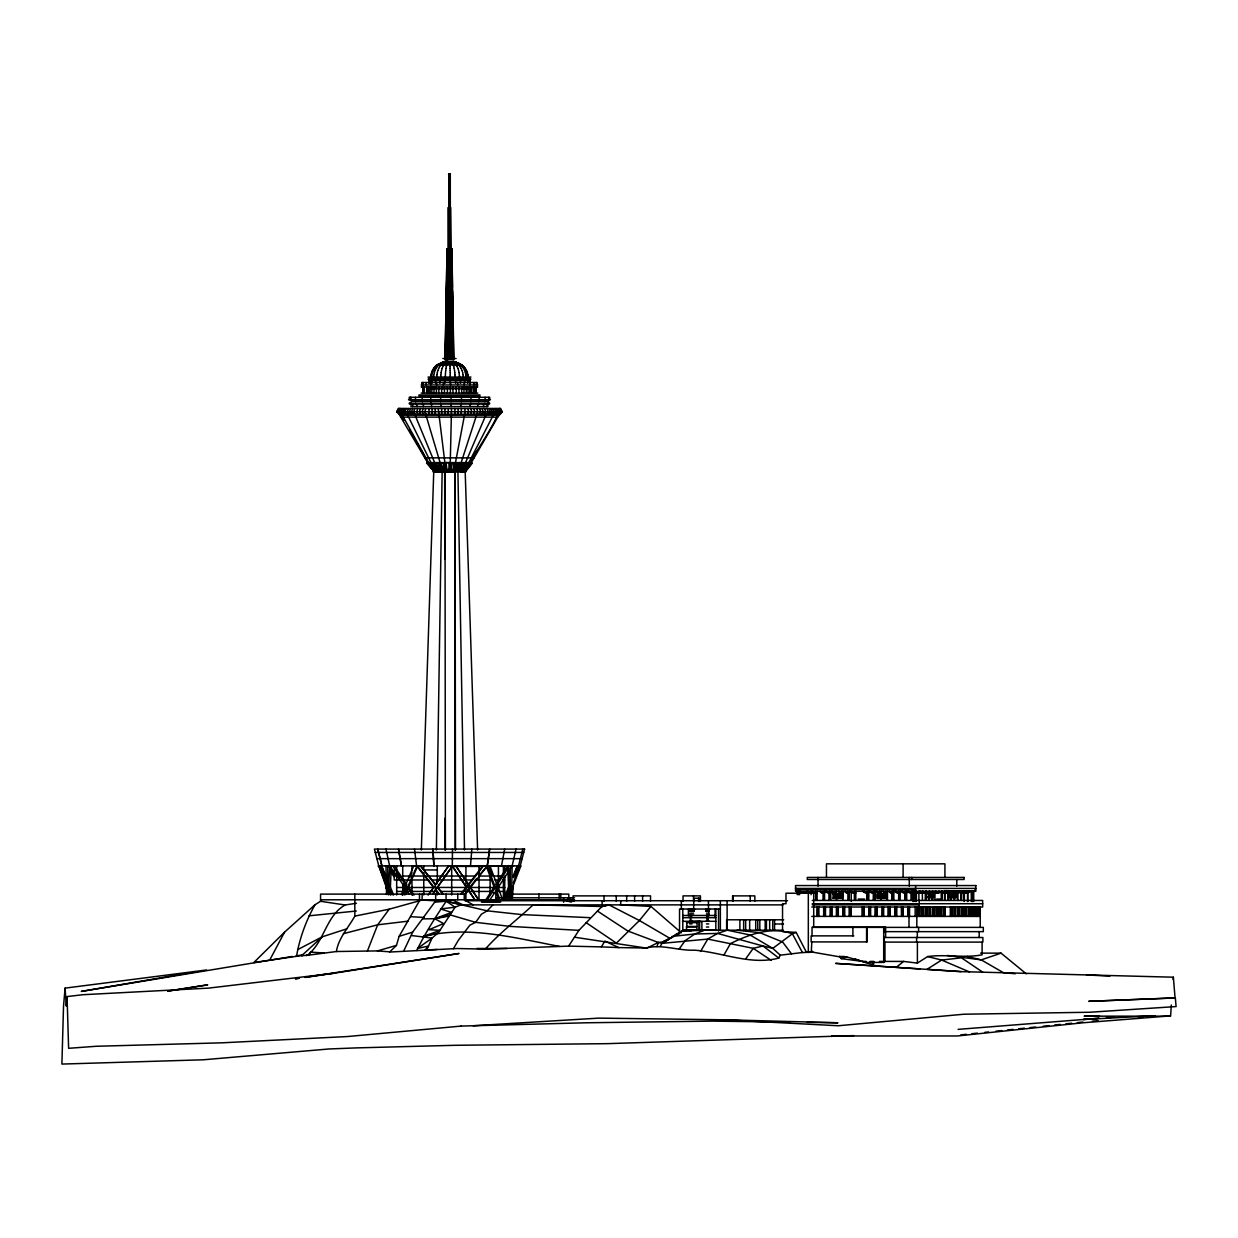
<?xml version="1.0" encoding="UTF-8"?>
<svg xmlns="http://www.w3.org/2000/svg" width="1238" height="1238" viewBox="0 0 1238 1238"><rect width="100%" height="100%" fill="white"/><g stroke="black" fill="none" stroke-linecap="round" stroke-linejoin="round"><path stroke-width="1.5" d="M463.476 378.611L463.476 377.079M693.11 911.447L693.125 910.503M707.594 911.447L707.61 910.503M708.182 911.447L708.182 910.503M448.496 359.825L448.821 173.924M447.429 359.825L448.342 248.745M513.213 886.006L512.408 898.03M452.288 865.888L452.489 849.082M446.237 359.825L446.284 356.002M447.135 290.884L447.537 260.243M446.485 359.825L447.831 248.745M436.38 849.995L442.167 469.589L424.928 411.712L425.702 408.509M445.572 359.825L446.299 313.864M446.655 290.884L447.32 248.745L445.278 359.825M445.757 359.825L447.413 248.745M447.042 248.745L445.076 359.825L447.104 248.745L451.901 248.745L453.866 359.825M509.839 898.107L509.901 894.749M510.01 889.689L510.427 867.451M511.542 898.169L511.696 890.029L512.625 889.147M445.34 377.079L445.401 375.114M451.514 408.509L450.106 469.589M421.338 849.995L433.764 471.26L465.163 471.26L477.605 849.995M441.656 414.25L441.687 408.509M444.937 414.25L444.968 408.509M448.218 414.25L448.249 408.509M304.904 977.401L459.019 953.477L333.765 973.269L208.51 988.125L82.853 994.718L67.069 996.59L66.279 1006.076L65.103 988.125L206.529 969.973L81.275 991.421L292.338 956.479M387.339 892.722L388.098 875.374M388.423 894.904L387.68 884.83L379.973 865.935L378.379 866.089L380.515 865.672M390.063 894.749L390.218 891.375M1171.318 1004.977L1170.622 1016.166L1084.148 1016.166L1099.468 1015.764M440.743 377.079L440.852 375.114M445.401 374.727L445.51 372.839M470.502 865.888L471.817 849.082M436.751 377.079L436.906 375.114M574.478 937.197L578.889 930.357L597.474 911.075L627.898 931.038L658.322 942.474L662.299 943.325L707.765 939.085L717.56 933.421L727.34 930.202L750.073 935L772.806 948.37L780.28 955.179L778.795 958.057C751.141 965.578 722.45 952.44 694.719 950.18C677.944 950.846 662.16 943.944 645.756 947.999L574.478 937.197L568.598 946.126L485.513 949.113L456.977 948.525L389.599 952.053L396.469 945.383L399.116 936.346L419.481 900.738L419.481 894.115M445.541 372.468L445.695 370.657M450.617 472.003L453.278 472.003L454.563 462.625L453.278 470.27L451.251 470.27L451.762 462.625L451.251 472.003M433.61 377.079L433.811 375.114M447.026 469.589L446.964 472.003L449.348 472.003M449.084 469.589L449.007 472.003M431.551 377.079L431.783 375.114M431.164 377.079L431.397 375.114M428.967 408.509L429.122 414.25M432.047 408.509L432.201 414.25M435.142 408.509L435.296 414.25M438.237 408.509L446.051 472.003L434.167 472.003L434.167 470.27L428.487 463.306L429.184 462.625L433.733 468.196M430.731 377.079L430.948 375.114M1173.098 979.459L1173.361 977.2L961.152 971.629L835.588 963.381L877.974 966.166M440.883 374.727L441.115 372.839M445.742 370.301L445.959 368.63M315.025 904.73L284.57 932.152L253.805 962.545L296.532 956.309C299.581 938.249 306.049 920.67 315.025 904.73L320.565 901.295L345.139 904.978L356.467 903.276M436.937 374.727L437.277 372.839M445.99 368.305L446.268 366.819M501.467 865.888L504.702 849.082M441.161 372.468L441.502 370.657M433.842 374.727L434.259 372.839M512.13 865.888L516.029 849.082M65.103 988.125L63.54 1005.86L61.9 1064.076L203.342 1059.79L328.983 1048.973L356.513 1047.89L454.64 1045.305L607.812 1043.649L853.616 1035.602M446.314 366.525L446.624 365.225M417.639 408.509L416.866 411.712L417.964 414.25M420.332 408.509L419.558 411.712L420.641 414.25M423.009 408.509L422.251 411.712L423.334 414.25M345.139 904.978C325.78 915.934 324.65 941.654 307.442 955.241L306.266 955.442L336.365 951.527C338.562 937.924 348.389 927.757 354.826 916.105L354.826 894.115M431.814 374.727L432.294 372.839M518.536 865.888L522.823 849.082M430.994 374.727L431.489 372.839M454.16 469.589L465.163 411.712L464.668 408.509M454.733 414.25L454.95 408.509M457.983 414.25L458.184 408.509M461.217 414.25L461.434 408.509M441.579 370.301L442.028 368.63M437.339 372.468L437.85 370.657M387.308 890.029L385.807 887.631L388.082 887.089M692.909 909.032L692.707 911.447L692.429 909.481A3.884 3.838 -90 0 0 692.181 911.447L692.011 909.481A3.884 1.857 -90 0 0 691.794 911.447L691.887 909.032M708.724 909.481L708.755 909.481A3.884 1.857 -90 0 0 708.507 911.447L708.446 900.722M457.673 467.856L459.855 462.625L457.271 470.27L455.414 470.27L457.271 462.625L455.414 472.003M474.99 899.794L468.459 890.029L468.753 884.83L455.661 865.672L478.75 899.794M657.007 946.59L658.322 942.474L664.558 941.731M446.686 364.962L448.357 361.836M485.311 949.113C499.688 932.787 517.159 919.849 533.083 904.87L601.9 906.495L608.988 904.87L639.412 920.515L669.835 938.296L662.763 941.901L660.535 945.894M403.619 951.233L412.656 932.121L435.668 900.815L435.668 894.115M416.788 950.475C425.067 933.266 435.528 917.141 446.237 901.202L451.994 899.794L463.089 904.87L446.237 901.202L434.553 902.162M408.478 408.509L407.348 411.712L408.942 414.25M410.583 408.509L409.469 411.712L411.062 414.25M412.687 408.509L411.573 411.712L413.167 414.25M414.807 408.509L413.678 411.712L434.631 462.625L438.794 469.589M434.352 372.468L434.987 370.657M506.218 897.983L510.056 887.089L513.182 887.569M513.383 877.649L517.608 865.672L520.796 866.089L519.016 865.935M507.626 896.42L509.406 891.375M514.699 876.38L517.855 867.451L514.141 876.38M507.998 898.03L511.743 887.429L512.161 865.935L510.814 865.672M513.275 883.112L519.326 865.935M509.391 896.544L511.696 890.029M513.244 885.634L520.78 866.043L518.505 865.672M442.121 368.305L442.678 366.819M455.507 849.995L455.073 471.26L455.073 472.22L444.659 472.22L443.328 462.625L444.782 470.27L442.848 470.27L440.635 462.625L443.111 469.589L442.848 472.003M336.365 951.527L367.407 951.047L377.667 924.817L389.181 909.203L422.127 900.041L435.668 900.815L446.067 899.794L446.067 894.115M432.387 372.468L433.099 370.657M437.943 370.301L438.623 368.63M432.016 372.468L432.743 370.657M386.844 866.043L385.389 866.089L387.664 865.672L387.927 878.841M504.717 896.621L509.669 884.505M513.151 875.931L517.345 865.672M505.29 898.107L509.777 887.089L509.004 869.432M507.719 896.544L509.716 891.654M518.18 870.887L520.192 865.935M431.598 372.468L432.341 370.657M838.049 896.946C838.141 890.602 830.064 898.881 837.399 897.565M401.499 894.486L413.724 865.935L414.869 865.672M402.288 895.028L405.693 887.089L403.588 884.04M409.747 877.649L411.945 872.511M404.207 894.904L417.098 865.672L433.857 887.089L428.936 894.145M405.321 894.749L407.488 889.689L406.312 890.029L405.259 887.631L405.631 884.83L406.807 884.505L393.87 865.672L389.784 866.043L405.259 887.631L408.586 887.089L417.779 865.672L413.801 866.043M691.655 909.032L691.5 909.481A3.884 1.857 -90 0 0 691.284 911.447M693.775 900.722L693.651 909.481A3.884 1.857 -90 0 0 693.45 911.447L693.528 909.032M402.118 408.509L400.71 411.712L402.706 414.25M403.495 408.509L402.102 411.712L404.083 414.25M404.872 408.509L403.48 411.712L405.46 414.25M406.265 408.509L404.857 411.712L408.617 417.113L430.979 462.625L436.163 469.589L434.167 470.27L434.863 469.589M811.803 941.917L811.277 952.068L806.294 952.053L796.173 932.4L782.54 931.564L782.54 903.725L785.991 903.725L785.975 893.217L813.706 893.217L813.706 927.169M692.119 909.311L692.042 909.481A3.884 2.987 -90 0 0 691.702 911.447M709.142 909.481L709.049 909.481A3.884 2.987 -90 0 0 708.817 911.447A3.884 3.435 -90 0 1 709.034 909.466M467.453 414.25L468.707 411.712L467.825 408.509M470.44 414.25L471.693 411.712L470.811 408.509M473.427 414.25L474.68 411.712L473.798 408.509M399.534 408.509L397.955 411.712L400.199 414.25M400.106 408.509L398.512 411.712L400.756 414.25M400.663 408.509L399.069 411.712L403.34 417.113L428.58 462.625L434.43 469.589M435.111 370.301L435.946 368.63M442.802 366.525L443.452 365.225M309.129 955.086L310.614 952.13L324.062 952.997M460.753 472.003L464.946 463.306L462.749 463.306L459.174 472.003L465.209 472.003M399.379 414.25L396.733 411.712L398.388 408.509L500.554 408.509L502.21 411.712L497.753 417.113L471.322 462.625L467.654 466.803M397.027 411.712L398.682 408.509M269.729 960.038L284.57 932.152M438.747 368.305L439.567 366.819M426.646 949.917L432.093 938.079L438.592 932.415L455.104 907.237L460.861 904.87L783.066 904.87M474.804 454.609L476.615 451.344M692.444 909.311L692.351 909.481A3.884 3.435 -90 0 0 691.949 911.447A3.884 2.77 -90 0 0 691.547 909.466L691.469 911.447L691.609 909.032M694.564 909.156L694.27 909.481A3.884 3.838 -90 0 0 693.837 911.447L689.581 911.447A3.884 3.853 -90 0 0 689.148 909.466L689.21 909.481A3.884 3.435 -90 0 1 689.597 911.447M433.254 370.301L434.198 368.63M723.951 955.009L730.497 943.526C749.748 934.241 771.057 926.194 792.382 933.777L796.173 932.4M432.898 370.301L433.857 368.63M694.348 909.032L694.085 909.481A3.884 3.435 -90 0 0 693.605 911.447A3.884 2.987 -90 0 1 694.069 909.466L694.456 909.156M700.522 951.48L707.765 939.085L753.23 948.339L771.135 960.286M453.402 948.726L458.4 940.199L469.898 925.142L475.655 922.341L481.412 914.217L487.168 910.828L492.91 904.87M432.495 370.301L433.486 368.63M461.929 466.803L460.753 470.27L459.174 470.27L462.254 462.625L462.749 463.306M568.598 946.126L601.374 946.884L604.887 941.066L618.737 947.596L645.756 947.999M694.456 909.311L694.27 909.481A3.884 3.435 -90 0 0 693.884 911.447M461.047 469.589L465.55 462.625L484.986 417.113L488.252 411.712L487.045 408.509M439.181 472.003L435.807 462.625M435.358 463.306L438.144 462.625L441.316 469.589L440.867 472.003M485.791 899.794L494.101 887.089L486.085 865.672L490.016 866.043L497.49 886.006L497.057 889.147L489.954 899.794M511.325 865.672L513.6 866.043L508.137 865.672L495.804 884.505L497.088 884.83M487.277 899.794L509.468 865.935M494.101 887.089L498.078 887.569L512.13 865.935L510.458 865.672M709.544 909.156L709.328 909.481A3.884 3.435 -90 0 0 708.941 911.447L706.294 911.447A3.884 3.853 -90 0 0 705.861 909.466L705.629 909.032M478.951 414.25L480.669 411.712L479.462 408.509M481.474 414.25L483.207 411.712L481.984 408.509M484.012 414.25L485.729 411.712L484.507 408.509M437.54 472.003L438.128 469.589L461.635 469.589L466.37 462.625L468.645 463.306L463.445 470.27L463.445 472.003M467.005 463.306L462.269 470.27L462.269 472.003M436.116 368.305L437.122 366.819M443.575 364.962L447.104 361.836M504.949 870.252L508.106 865.672M428.085 895.151L433.857 887.089M495.107 887.491L433.486 887.429L416.664 865.935L420.518 865.935L435.296 884.83L448.821 865.672L435.296 884.83L435.513 890.029L438.794 894.207M432.588 894.207L452.675 865.672L437.324 887.429L442.709 894.3M432.867 894.022L435.513 890.029M679.028 949.206L685.032 940.756L694.828 933.994L704.623 930.202L681.89 931.069L662.299 943.325L668.396 939.688M745.694 958.846L753.23 948.339L763.01 945.987L772.806 948.37L792.382 933.777L802.425 952.533L813.057 952.223L839.983 956.897L846.684 956.897L865.486 962.421L883.7 962.421L884.953 961.415L884.953 942.103M439.738 366.525L440.682 365.225M463.863 468.196L468.01 462.625L468.645 463.306M709.637 909.156L709.328 909.481A3.884 3.838 -90 0 0 708.987 911.447M434.383 368.305L435.528 366.819M463.414 469.589L468.831 462.625L492.26 417.113L496.206 411.712L494.736 408.509M460.706 894.145L482.959 865.672L487.292 865.935L499.409 898.169M461.356 894.3L483.516 865.935M464.56 894.022L468.459 890.029M478.456 899.794L469.976 887.089L476.676 878.531M478.905 875.668L487.292 865.935L465.194 894.207M434.058 368.305L435.234 366.819M470.935 462.625L471.972 463.306L465.875 470.27L464.931 469.589L470.935 462.625L471.848 463.306L465.442 472.003L465.209 470.27L471.044 463.306L470.053 463.306L464.498 470.27L464.498 472.003M433.671 368.305L434.878 366.819M467.051 467.484L470.455 463.306M609.313 904.885L601.9 906.495L597.474 911.075M681.333 932.787L650.909 906.402L639.412 920.515L616.4 943.124L585.976 922.542M488.437 414.25L490.511 411.712L489.041 408.509M490.325 414.25L492.415 411.712L490.944 408.509M492.229 414.25L494.302 411.712L492.832 408.509M464.482 469.589L470.316 462.625L471.044 463.306M467.809 467.484L471.972 463.306M471.709 463.306L465.689 470.27L465.689 472.003M431.304 463.306L433.13 463.306L437.54 470.27L436.225 470.27L431.304 463.306L431.892 462.625L436.813 469.589L436.225 472.003M433.13 463.306L433.718 462.625L438.128 469.589M471.198 462.625L465.117 469.589L465.798 470.27L464.683 469.589M425.129 949.917L428.58 946.049L417.485 948.478L432.093 938.079L411.542 935.541M495.262 414.25L497.552 411.712L495.927 408.509M496.392 414.25L498.682 411.712L497.072 408.509M497.537 414.25L499.827 411.712L498.202 408.509M437.339 366.525L438.515 365.225M498.96 414.25L501.313 411.712L499.657 408.509M602.132 906.665L602.132 900.722M426.321 949.917L437.014 949.469M440.867 364.962L446.02 361.836M428.487 463.306L430.391 462.625L435.73 469.589M435.761 366.525L437.107 365.225M435.466 366.525L436.828 365.225M435.126 366.525L436.519 365.225M346.686 928.887L322.128 936.856L301.577 955.767L307.442 955.241M426.971 463.306L428.348 462.625L434.259 469.589L433.501 470.27L426.971 463.306L427.744 462.625L471.322 462.625M430.174 465.411L433.826 469.589L433.052 470.27L427.095 463.306L427.853 462.625L433.904 469.589L433.501 472.003L433.501 470.27L427.59 463.306M433.238 472.003L434.012 469.589M871.908 964.526L874.508 962.421M896.235 967.358L903.585 961.415L917.389 963.118L927.618 956.572C945.724 954.003 964.433 958.32 982.105 954.808L982.105 942.103M438.747 364.962L445.169 361.836M882.168 897.287L879.026 897.349L878.81 894.687A1.872 0.867 -90 0 1 879.63 894.734L879.599 897.612A1.872 0.867 -90 0 1 878.779 897.565A1.872 0.867 -90 0 1 878.346 897.813M437.37 364.962L443.127 362.069M437.107 364.962L444.504 361.836M444.38 361.836L436.797 364.962L462.145 364.962L454.563 361.836M441.533 363.693L444.597 362.069M420.518 865.935L435.683 884.505M297.553 949.716L322.128 936.856M676.304 935.294L679.662 933.622M647.072 948.06L658.322 942.474M662.763 941.901L672.961 936.965M675.128 934.752L680.699 932.245M919.834 891.298L915.578 893.047L933.901 893.047L933.901 897.535L925.56 897.535M916.368 893.047L920.623 891.298M918.426 893.047L922.681 891.298M919.215 893.047L923.471 891.298M921.629 893.047L925.885 891.298M922.418 893.047L926.674 891.298M925.003 893.047L929.258 891.298M925.776 893.047L930.048 891.298M928.175 893.047L932.431 891.298M930.372 892.459L933.22 891.298M931.363 893.047L935.619 891.298M932.152 893.047L936.408 891.298M938.806 891.298L934.535 893.047L938.466 893.047L942.722 891.298M935.324 893.047L939.58 891.298M937.677 893.047L941.948 891.298M944.145 893.047L948.416 891.298M944.934 893.047L949.19 891.298M947.364 893.047L951.62 891.298M948.138 893.047L952.409 891.298M950.552 893.047L954.808 891.298M952.749 892.459L955.581 891.298M953.771 893.047L958.026 891.298M955.968 892.459L958.816 891.298M961.338 891.298L957.067 893.047L958.676 893.047M957.856 893.047L962.112 891.298M964.51 891.298L960.255 893.047L966.971 893.047L971.226 891.298L971.335 901.481M965.3 891.298L961.044 893.047L960.951 899.809M968.58 891.298L964.325 893.047L964.387 899.809M966.182 893.047L970.437 891.298M880.342 894.563C878.392 899.392 877.2 894.78 881.147 894.687C884.195 897.767 877.974 898.834 878.794 894.734A1.872 0.867 -90 0 0 878.376 894.486M423.056 918.89L434.739 918.704L451.576 912.437L440.496 908.924L455.104 907.237L446.237 901.202L460.861 904.87M437.85 933.096L423.241 936.485L440.078 930.311L428.982 929.707L443.591 923.563L434.739 918.704L450.106 914.882L475.655 922.341L510.071 926.38L578.889 930.357M802.425 952.533L780.28 955.179M441.703 362.719L443.591 362.069M1026.287 973.842L1001.047 953.136L981.254 959.883L947.426 955.457M839.503 956.262L841.329 958.645L846.684 956.897M399.116 936.346L412.656 932.121M367.407 951.047L377.404 950.923L396.469 945.383M931.564 896.946L932.431 895.244L931.533 893.619M953.833 893.697L954.962 895.244L953.864 896.9M404.517 887.429L405.693 887.089M423.241 936.485C468.072 925.219 515.271 938.064 559.576 946.42M343.328 933.7L377.667 924.817L407.983 921.18M389.753 865.935L390.976 865.672M456.141 865.935L451.901 865.672L466.215 887.089L469.976 887.089M354.826 916.105L389.181 909.203M434.739 918.704L449.348 916.058M387.262 887.429L385.807 887.631M296.13 955.875L301.824 954.978M167.857 991.127L207.721 984.829L167.734 991.127M295.418 978.778L299.209 978.221M295.681 978.778L299.488 978.221M305.213 977.401L333.765 973.269M836.408 894.486L834.861 895.353L834.366 897.612A1.872 0.867 -90 0 1 833.731 897.736M296.532 956.309L302.799 955.473M356.296 911.029L309.067 915.81M452.334 865.935L448.496 865.935M379.679 865.935L378.209 866.089L381.66 865.672L387.943 881.069M672.095 936.408L694.828 933.994L717.56 933.421L763.01 945.987L778.795 958.057M960.92 1034.86L966.429 1034.287M971.923 1033.715L977.432 1033.126M984.767 1032.353L988.543 1031.966M996.095 1031.161L1001.759 1030.573M1007.407 1029.985L1013.071 1029.382M1018.735 1028.793L1024.399 1028.19M1030.062 1027.602L1035.726 1026.998M1043.263 1026.209L1048.926 1025.621M1054.59 1025.018L1060.254 1024.43M1065.918 1023.826L1071.582 1023.238M1077.246 1022.65L1082.894 1022.046M461.356 1026.07L347.491 1036.546L221.834 1042.829L96.177 1046.28L68.616 1048.307L67.069 996.59M1092.365 1021.18L1098.06 1020.654M681.89 931.069L682.803 931.007L682.803 909.032M688.932 930.512L692.816 930.202M1083.374 1019.478L1098.74 1018.255M1106.432 1017.651L1114.123 1017.048M958.104 1029.366L1099.081 1018.255M1106.757 1017.651L1114.417 1017.048M1138.945 1017.28L1142.751 1016.971M1169.461 1015.965L1082.987 1022.774L957.33 1035.974L831.688 1035.974M473.133 1025.76L598.79 1018.131L724.447 1019.787L837.956 1022.774L807.021 1022.371M476.924 948.463L506.992 948.494M1083.761 1019.478L1154.868 1015.733M690.371 930.357L692.011 930.311L690.495 930.078M1175.342 997.921L1088.867 1001.325L1175.342 997.921L1176.1 1006.571L1089.626 1012.251L963.969 1014.216L838.312 1025.76L724.447 1019.787M682.803 931.007L679.538 932.338L679.538 909.032L720.361 909.032M461 1026.07L586.657 1022.774L712.299 1021.118L789.627 1022.139M470.842 396.021L476.522 395.99M477.125 386.906L470.316 386.906M450.431 173.924L448.512 174.403M442.833 358.494L456.095 358.494M446.02 361.744L447.104 361.744M452.195 361.744L453.216 361.744M442.833 362.069L456.095 362.069M440.697 362.719L458.246 362.719M440.805 362.935L444.612 362.935M458.137 362.935L452.272 363.121M438.67 363.693L460.273 363.693M427.992 377.079L470.935 377.079M428.735 378.611L470.208 378.611M427.992 379.215L470.935 379.215M428.905 380.53L470.038 380.53M421.137 384.956L477.806 384.956M421.137 386.906L477.806 386.906M426.646 388.747L427.652 388.747M428.905 388.747L471.755 388.747M421.137 393.111L477.806 393.111M418.939 394.937L479.988 394.937M418.939 396.021L479.988 396.021M408.509 399.735L490.434 399.735M411.031 401.282L488.747 401.282M409.205 403.232L489.737 403.232M396.733 411.712L502.21 411.712M499.858 414.25L399.085 414.25L427.621 462.625L433.733 469.589L433.733 472.003M401.189 417.113L497.753 417.113M424.851 457.859L474.092 457.859M440.372 463.306L443.049 463.306M451.885 463.306L454.702 463.306M457.596 463.306L460.18 463.306M465.209 470.27L463.77 469.589L469.326 462.625L470.053 463.306M375.284 852.456L523.72 852.456M376.909 858.661L522.111 858.661M451.684 866.414L482.712 866.414M504.733 866.414L490.109 865.888M437.308 869.943L423.767 869.943L423.767 865.888M394.21 876.04L396.671 876.04M402.721 876.04L410.118 876.04M475.284 876.04L411.96 876.04L411.96 894.966M479.013 876.04L490.109 876.04L490.109 894.966M493.436 876.04L501.761 876.04M401.205 879.986L394.21 879.986L394.21 869.943M428.843 879.986L402.721 879.986L402.721 865.888M432.232 879.986L471.539 879.986M475.284 879.986L490.109 879.986M495.107 879.986L498.434 879.986L498.434 865.888M503.417 879.986L504.733 879.986M396.671 887.491L402.721 887.491M408.277 887.491L433.919 887.491M498.434 887.491L504.733 887.491M795.539 888.435L975.854 888.435M944.47 890.633L975.126 891.298M396.671 891.437L437.308 891.437L437.308 894.966M440.914 891.437L464.142 891.437M491.563 891.437L465.921 891.437L465.921 900.274L475.284 900.274M495.819 900.274L495.819 891.437L504.733 891.437M807.888 892.056L809.265 892.056M812.762 892.056L814.155 892.056M820.19 892.056L821.583 892.056M826.535 892.056L827.913 892.056M832.153 892.056L833.545 892.056M838.606 892.056L839.998 892.056M845.012 892.056L846.39 892.056M851.465 892.056L852.858 892.056M864.201 892.056L865.594 892.056M870.453 892.056L871.846 892.056M876.721 892.056L878.113 892.056M883.034 892.056L884.427 892.056M889.209 892.056L890.602 892.056M895.848 892.056L897.225 892.056M902.316 892.056L903.709 892.056M908.568 892.056L909.961 892.056M917.327 892.056L918.689 892.056M920.174 892.056L921.536 892.056M923.378 892.056L924.74 892.056M926.751 892.056L928.098 892.056M929.924 892.056L931.285 892.056M933.112 892.056L934.473 892.056M936.284 892.056L937.646 892.056M939.441 892.056L940.787 892.056M945.894 892.056L947.256 892.056M949.113 892.056L950.475 892.056M952.301 892.056L953.647 892.056M955.519 892.056L956.866 892.056M958.831 892.056L960.177 892.056M962.003 892.056L963.365 892.056M965.284 892.056L967.342 892.056M967.93 892.056L969.292 892.056M493.142 892.892L495.37 892.892M813.97 893.047L817.142 893.047M821.398 893.047L824.57 893.047M830.899 893.047L827.742 893.047L825.112 891.298M836.532 893.047L833.36 893.047L830.729 891.298L830.822 899.809M839.813 893.047L842.985 893.047M846.219 893.047L849.392 893.047M855.845 893.047L852.673 893.047L850.042 891.298M874.833 893.047L871.66 893.047L869.03 891.298M881.1 893.047L877.928 893.047L875.297 891.298M884.241 893.047L887.414 893.047M890.416 893.047L893.588 893.047M900.227 893.047L897.055 893.047L894.424 891.298M906.696 893.047L903.523 893.047L900.893 891.298M914 893.047L909.775 893.047L907.145 891.298M941.437 893.047L956.432 893.047L956.432 897.535L948.091 897.535L948.091 893.047M832.694 893.898L839.256 893.898M883.653 893.898L877.092 893.898L877.092 898.401L883.653 898.401M511.944 894.115L568.784 894.115L568.784 897.906M574.54 897.798L496.453 897.798L496.453 899.5L497.599 899.794M832.694 898.401L839.256 898.401M858.166 899.067L864.666 899.067M936.717 899.067L940.168 899.067M320.565 899.794L574.54 899.794M574.014 900.32L571.229 899.794M812.283 900.444L982.663 900.444L982.663 907.021L811.803 907.021M787.554 900.722L465.024 900.722L465.024 894.115L320.565 894.115L320.565 901.295M573.859 901.45L572.111 900.32M812.283 903.725L982.663 903.725M812.283 904.87L919.045 904.87L919.045 903.725M689.69 913.861L693.667 913.861M706.403 913.861L708.724 913.861M682.803 915.47L715.827 915.47M811.803 916.383L980.217 916.383M689.69 917.358L692.011 917.358M706.403 917.358L708.724 917.358M682.803 917.683L715.827 917.683M783.7 919.788L726.629 919.788L726.629 930.202M689.69 920.438L692.011 920.438M706.403 920.438L708.724 920.438M682.54 921.304L715.827 921.304M689.69 923.935L692.011 923.935M706.403 923.935L708.724 923.935M774.57 923.997L783.515 923.997M686.502 926.968L696.87 926.968L696.87 930.512M706.403 927.03L708.724 927.03M812.685 927.386L983.312 927.386L983.312 931.641L884.04 931.641M682.803 930.078L696.87 930.078M700.693 930.078L715.827 930.078M682.803 930.202L783.283 930.202M682.803 930.512L692.011 930.512M853.787 935.866L811.138 935.866L811.138 941.917L867.265 941.917L867.265 927.169M884.102 937.506L982.895 937.506L982.895 942.103L884.102 942.103M980.635 953.136L1001.047 953.136M839.674 956.479L844.625 956.479M862.159 961.353L866.213 961.415M870.035 961.415L873.842 961.415M879.429 961.415L903.585 961.415M421.802 386.906L424.371 386.906M475.206 395.99L479.276 396.021M601.374 946.884L618.737 947.596M590.402 917.683L521.569 914.588L487.168 910.828L461.604 904.87M620.486 904.87L650.909 906.402M377.404 950.923L389.661 951.821M1086.5 974.925L1109.882 976.132M410.629 916.693L424.17 917.466M920.329 968.936L876.674 966.089L862.282 961.384M1004.389 972.774L1015.222 973.749M961.152 971.629L926.953 969.369L941.638 960.069L961.446 957.81L982.771 972.201M880.233 894.486L882.106 894.95M737.136 930.202L759.869 932.709L782.602 941.994L791.546 953.879M841.329 958.645L860.843 961.183M453.99 361.836L460.691 364.962M453.216 361.836L458.787 364.962M508.601 887.089L510.257 887.429M488.747 865.672L490.016 866.043M967.218 956.479L981.254 959.883L1003.523 972.743M927.618 956.572L941.638 960.069L969.478 971.907M799.763 891.298L807.393 893.047M452.195 361.836L456.249 364.962M855.04 958.924L860.379 960.75M836.315 894.532C840.323 896.993 833.638 899.376 834.397 894.734A1.872 0.867 -90 0 0 833.778 894.532M455.073 362.069L456.884 362.719M450.988 361.836L453.247 364.962M459.793 363.693L454.331 361.836L461.836 364.962M473.117 904.87L464.25 899.794L464.25 894.115M908.63 891.298L911.261 893.047L911.369 899.809M902.378 891.298L905.009 893.047L905.117 899.809M895.91 891.298L898.54 893.047M889.286 891.298L891.917 893.047L892.01 899.809M883.096 891.298L885.727 893.047M876.783 891.298L879.413 893.047M870.515 891.298L873.146 893.047M864.263 891.298L866.894 893.047L867.002 899.809M862.778 891.298L865.408 893.047L868.581 893.047L868.503 899.809L868.581 891.298M851.527 891.298L854.158 893.047M845.074 891.298L847.705 893.047M838.683 891.298L841.314 893.047M832.215 891.298L834.845 893.047M826.597 891.298L829.228 893.047L829.336 899.809M820.252 891.298L822.883 893.047M812.84 891.298L815.471 893.047M807.95 891.298L810.581 893.047M806.464 891.298L809.095 893.047M462.408 365.225L463.817 366.525M462.114 365.225L463.476 366.525M461.836 365.225L463.182 366.525M811.803 950.954L813.057 952.223M460.938 365.225L462.176 366.525M462.826 469.589L463.445 470.27L461.635 469.589M430.406 465.411L432.805 468.196M433.238 470.27L427.234 463.306L428.008 462.625L420.812 449.719M430.53 465.411L432.913 468.196M427.899 463.306L432.573 468.877M464.064 366.819L465.256 368.305M458.989 365.225L460.025 366.525M463.708 366.819L464.884 368.305M437.71 887.089L443.235 894.145M437.029 891.128L439.289 894.022M463.414 366.819L464.56 368.305M429.679 463.306L435.033 470.27L435.033 472.003M462.393 366.819L463.461 368.305M408.586 887.089L414.049 895.028M392.647 865.935L412.734 895.151M396.237 873.316L399.379 877.912M406.312 890.029L409.174 894.207M452.381 865.935L466.726 887.429M467.949 889.689L474.696 899.794M388.206 865.672L394.21 874.848M390.914 872.078L393.916 876.674M706.356 909.032L706.589 909.481A3.884 2.77 -90 0 1 706.913 911.447L706.666 909.032M689.643 909.032L689.891 909.481A3.884 1.517 -90 0 1 690.061 911.447L690.03 909.032M705.737 909.311L705.923 909.481A3.884 3.435 -90 0 1 706.31 911.447M465.457 368.63L466.447 370.301M460.196 366.819L461.093 368.305M465.086 368.63L466.045 370.301M456.389 365.225L457.147 366.525M464.745 368.63L465.689 370.301M402.335 417.113L404.176 420.363M409.716 430.143L415.272 439.939M417.113 443.189L418.97 446.454M438.097 466.803L439.181 470.27L440.867 470.27L437.695 463.306M463.631 368.63L464.513 370.301M500.26 408.509L501.916 411.712L499.27 414.25L501.545 411.712L499.951 408.509M499.347 408.509L500.957 411.712L496.608 417.113C488.221 434.909 473.21 455.228 465.163 471.26M456.946 469.589L457.271 472.003L453.866 472.003L453.866 469.589M461.232 368.63L461.96 370.301M457.271 366.819L457.921 368.305M466.602 370.657L467.345 372.468M389.336 884.505L393.638 895.028M384.136 874.601L386.318 879.955M390.279 889.689L392.338 894.749M391.626 894.486L388.747 887.429L389.676 865.935L388.098 866.089L391.332 865.672L390.403 887.089L387.169 887.631L378.813 865.935L386.395 887.429L386.535 894.486M388.624 890.029L390.62 894.904M466.184 370.657L466.927 372.468M498.078 887.569L502.024 898.03M489.397 867.374L492.6 875.931M495.711 891.375L498.233 898.107M464.652 370.657L465.318 372.468M689.767 909.032L689.876 909.481A3.884 2.77 -90 0 1 690.2 911.447M381.381 865.672L386.225 879.367M453.325 365.225L453.742 366.525M458.014 368.63L458.555 370.301M462.068 370.657L462.625 372.468M449.673 361.836L449.982 364.962M476.785 408.509L477.667 411.712L461.155 462.625L457.89 469.589L464.513 849.995M467.438 372.839L467.949 374.727M467.02 372.839L467.5 374.727M1175.063 997.921L1173.361 977.2M453.82 366.819L454.176 368.305M465.395 372.839L465.844 374.727M458.633 370.657L459.035 372.468M385.947 849.082L389.645 865.888M462.687 372.839L463.058 374.727M454.222 368.63L454.516 370.301M459.081 372.839L459.344 374.727M454.563 370.657L454.795 372.468M707.656 909.032L707.765 911.447L707.811 909.032M690.943 909.032L691.052 911.447L691.098 909.032M414.529 849.082L416.556 865.888M467.979 375.114L468.212 377.079M467.546 375.114L467.778 377.079M465.875 375.114L466.076 377.079M463.089 375.114L463.26 377.079M691.996 909.311L692.073 911.447A3.884 2.987 -90 0 1 692.429 909.466A3.884 3.435 -90 0 0 692.228 911.447M454.826 372.839L454.965 374.727M459.375 375.114L459.499 377.079M507.673 865.672L508.864 893.062M449.998 365.225L450.044 366.525M454.98 375.114L455.042 377.079M450.059 366.819L450.106 368.305M450.106 368.63L450.152 370.301M385.977 865.935L386.241 879.166M451.793 248.745L452.427 287.046M452.504 290.884L453.634 357.921M451.622 248.745L453.356 359.825M450.152 370.657L450.183 372.468M451.514 248.745L452.04 283.223M452.489 313.864L453.093 354.083M451.251 248.745L452.706 359.825M451.251 260.243L451.53 283.223M450.199 372.839L450.214 374.727M451.824 359.825L450.678 207.504L448.264 207.504L448.264 248.745M450.771 359.825L450.121 173.924M450.214 375.114L450.23 377.079M455.197 850.227L454.764 471.26L454.764 472.22M449.642 359.825L449.502 173.924M445.401 849.995L444.968 471.26L444.968 472.22M444.659 471.26L444.767 559.189M445.061 818.163L445.092 850.227M980.217 907.021L980.217 927.386M979.32 907.021L979.32 916.383M979.196 931.641L979.196 937.506M978.562 907.021L978.562 916.383M977.664 907.021L977.664 916.383M977.215 907.021L977.215 916.383M977.076 907.021L977.076 916.383M976.844 907.021L976.844 916.383M976.38 907.021L976.38 916.383M976.117 907.021L976.117 916.383M975.42 907.021L975.42 916.383M975.126 888.435L975.126 889.534M974.523 907.021L974.523 916.383M973.718 891.298L973.718 901.481M973.61 907.021L973.61 916.383M973.47 907.021L973.47 916.383M973.238 907.021L973.238 916.383M972.789 907.021L972.789 916.383M972.697 891.298L972.697 901.481M972.511 907.021L972.511 916.383M972.356 891.298L972.356 901.481M971.83 907.021L971.83 916.383M970.019 907.021L970.019 916.383M969.88 907.021L969.88 916.383M969.648 907.021L969.648 916.383M969.199 907.021L969.199 916.383M968.24 907.021L968.24 916.383M967.807 901.481L967.807 891.298L963.535 893.047L963.597 899.809L963.458 891.298M967.528 891.298L967.528 901.481M966.414 907.021L966.414 916.383M966.274 907.021L966.274 916.383M966.042 907.021L966.042 916.383M965.578 907.021L965.578 916.383M964.619 907.021L964.619 916.383M964.154 891.298L964.154 901.481M962.839 907.021L962.839 916.383M962.7 907.021L962.468 916.383M962.019 907.021L962.019 916.383M961.059 907.021L961.059 916.383M960.812 891.298L960.812 899.809M959.28 907.021L959.14 916.383M958.908 907.021L958.908 916.383M958.444 907.021L958.444 916.383M957.67 893.047L957.67 899.809M957.531 891.298L957.531 899.809M957.485 907.021L957.485 916.383M956.788 879.491L956.788 886.191M955.55 893.047L955.55 897.535M955.643 907.021L955.504 916.383M955.272 907.021L955.272 916.383M954.808 907.021L954.808 916.383M953.693 893.047L953.693 897.535M953.848 907.021L953.848 916.383M952.718 893.047L952.904 897.535M952.502 893.047L952.502 897.535M952.068 907.021L951.929 916.383M951.697 907.021L951.697 916.383M951.248 907.021L951.248 916.383M950.97 907.021L950.97 916.383M950.289 907.021L950.289 916.383M948.602 891.298L948.741 899.809M948.494 893.047L948.494 897.535M947.828 891.298L947.968 899.809M944.919 877.433L944.919 863.83L826.458 863.83L826.458 877.433M944.95 907.021L944.95 916.383M944.78 893.047L944.78 899.809M944.811 907.021L944.811 916.383M944.64 891.298L944.64 899.809M944.579 907.021L944.579 916.383M944.114 907.021L944.114 916.383M943.851 907.021L943.851 916.383M943.155 907.021L943.155 916.383M942.35 893.047L942.35 899.809M942.211 891.298L942.211 899.809M941.561 893.047L941.561 899.809M941.437 891.298L941.437 899.809M940.988 907.021L940.988 916.383M940.524 907.021L940.524 916.383M940.261 907.021L940.261 916.383M939.565 907.021L939.565 916.383M937.831 916.383L937.831 907.021L937.46 916.383M936.996 907.021L936.996 916.383M936.052 907.021L936.052 916.383M934.969 891.298L934.969 899.809M933.978 907.021L933.978 916.383M933.529 907.021L933.529 916.383M932.91 893.047L933.019 897.535M932.601 896.42L932.74 899.809M932.57 907.021L932.57 916.383M931.951 896.42L931.827 899.809M931.162 893.047L931.162 897.535M930.512 907.021L930.651 916.383M930.372 893.047L930.372 897.535M930.28 907.021L930.28 916.383M929.97 893.047L929.97 897.535M929.831 907.021L929.831 916.383M928.779 894.734L928.779 899.809L928.608 894.532M928.871 907.021L928.871 916.383M926.875 907.021L927.014 916.383M926.643 907.021L926.643 916.383M926.38 893.047L926.38 899.809M926.241 891.298L926.241 899.809M926.179 907.021L926.179 916.383M925.962 893.047L925.962 897.535M925.591 893.047L925.591 899.809M925.451 891.298L925.451 899.809M925.219 907.021L925.219 916.383M923.347 907.021L923.486 916.383M923.115 907.021L923.115 916.383M922.666 907.021L922.666 916.383M922.279 891.298L922.418 899.809M922.387 907.021L922.387 916.383M921.706 907.021L921.706 916.383M919.896 907.021L919.757 916.383M919.525 907.021L919.525 916.383M919.246 900.444L919.246 907.021M918.905 891.298L918.905 899.809M919.06 907.021L919.06 916.383M918.797 907.021L918.797 916.383M918.596 927.386L918.596 931.641M918.101 907.021L918.101 916.383M917.714 907.021L917.714 916.383M917.389 942.103L917.389 963.118M917.312 931.641L917.312 937.506M916.816 907.021L916.816 927.386M916.6 937.506L916.6 942.103M916.399 891.298L916.399 901.481M915.841 893.047L915.841 899.809M915.609 885.557L915.702 899.809M915.393 888.435L915.393 889.534L796.266 889.534L796.266 888.435M915.377 891.298L915.377 901.481M915.161 907.021L915.161 916.383M914.015 891.298L914.015 901.481M912.948 891.298L912.948 901.481M912.855 891.298L912.855 899.809M911.71 877.433L911.71 879.491M911.462 891.298L911.462 899.809M909.543 907.021L909.543 916.383M909.28 877.433L909.28 886.191M909.048 907.021L908.986 927.386M908.584 907.021L908.584 916.383M906.696 891.298L906.696 899.809M905.21 891.298L905.21 899.809M903.152 907.021L903.152 916.383M903.106 863.83L903.106 877.433M902.641 907.021L902.641 916.383M902.193 907.021L902.193 916.383M901.837 907.021L901.837 916.383M901.341 907.021L901.481 916.383M900.227 891.298L900.134 899.809M898.726 891.298L898.649 899.809M896.761 907.021L896.761 916.383M896.266 907.021L896.266 916.383M895.801 907.021L895.801 916.383M895.461 907.021L895.461 916.383M894.95 907.021L895.089 916.383M893.588 891.298L893.588 899.809M893.511 893.047L893.511 899.809M892.103 891.298L892.103 899.809M890.122 907.021L890.122 916.383M889.611 907.021L889.611 916.383M889.163 907.021L889.163 916.383M888.807 907.021L888.807 916.383M888.451 907.021L888.451 916.383M888.296 907.021L888.296 916.383M887.414 891.298L887.414 899.809M887.321 893.047L887.321 899.809M885.928 891.298L885.928 893.047M885.897 893.898L885.897 898.401M885.603 937.506L885.603 927.169L812.035 927.169L812.035 935.866M884.953 927.386L884.953 931.641M884.164 937.506L884.164 942.103M883.653 907.021L883.653 916.383M883.7 927.169L883.7 962.421M883.081 893.898L883.081 898.401M883.143 907.021L883.143 916.383M882.694 907.021L882.694 916.383M881.967 907.021L881.827 916.383M881.1 891.298L881.1 899.809M880.481 893.898L880.481 898.401M879.614 891.298L879.614 893.047M879.63 893.898L879.63 898.401M877.494 893.898L877.494 898.401M877.077 907.021L877.077 916.383M876.566 907.021L876.566 916.383M876.117 907.021L876.117 916.383M875.761 907.021L875.761 916.383M874.833 891.298L874.833 899.809M874.755 893.047L874.755 899.809M873.347 891.298L873.254 899.809M870.639 907.021L870.639 916.383M870.144 907.021L870.144 916.383M869.68 907.021L869.68 916.383M869.339 907.021L869.339 916.383M868.828 907.021L868.968 916.383M867.095 891.298L867.095 899.809M866.585 927.169L866.585 941.917M864.124 907.021L864.124 916.383M863.629 907.021L863.629 916.383M863.165 907.021L863.165 916.383M862.824 907.021L862.824 916.383M862.453 907.021L862.453 916.383M862.313 907.021L862.313 916.383M855.845 891.298L855.752 899.809M854.359 891.298L854.359 899.809M852.889 927.169L852.889 935.866M851.264 891.298L851.264 901.481M851.187 907.021L851.187 916.383M850.676 907.021L850.676 916.383M850.227 907.021L850.227 916.383M849.872 907.021L849.872 916.383M849.516 907.021L849.516 916.383M849.392 891.298L849.299 899.809M849.376 907.021L849.376 916.383M847.891 891.298L847.891 899.809M844.734 907.021L844.734 916.383M844.223 907.021L844.223 916.383M843.774 907.021L843.774 916.383M843.418 907.021L843.418 916.383M842.985 891.298L842.908 899.809M841.5 891.298L841.5 893.047M838.683 893.898L838.683 898.401M838.312 907.021L838.312 916.383M837.817 907.021L837.817 916.383M837.352 907.021L837.352 916.383M837.012 907.021L837.012 916.383M836.64 907.021L836.64 916.383M836.532 891.298L836.532 899.809M836.501 907.021L836.501 916.383M836.083 893.898L836.083 898.401M835.248 893.898L835.248 898.401M835.046 891.298L835.046 893.047M833.097 893.898L833.097 898.401M831.967 907.021L831.967 916.383M831.456 907.021L831.456 916.383M831.008 907.021L831.008 916.383M830.652 907.021L830.652 916.383M830.296 907.021L830.141 916.383M829.414 891.298L829.414 899.809M825.483 907.021L825.483 916.383M824.972 907.021L824.972 916.383M824.57 891.298L824.57 899.809M824.523 907.021L824.523 916.383M823.796 907.021L823.796 916.383M823.657 907.021L823.657 916.383M823.069 891.298L823.069 899.809M818.829 907.021L818.829 916.383M818.333 907.021L818.333 916.383M818.039 877.433L818.039 886.191M817.869 907.021L817.869 916.383M817.513 907.021L817.513 916.383M817.142 891.298L817.065 899.809M817.157 907.021L817.018 916.383M815.656 891.298L815.656 899.809M812.252 891.298L812.252 893.047M811.076 894.703L811.076 891.298L810.983 893.047M810.766 891.298L810.766 893.047M808.321 893.217L808.321 952.393M799.64 890.633L799.593 894.703M798.572 891.298L798.572 894.703M797.21 891.298L797.21 894.703M774.57 919.788L774.57 930.202M772.744 919.788L772.744 930.202M769.665 919.788L769.665 930.202M766.43 919.788L766.43 930.202M765.192 919.788L765.192 930.512M759.823 919.788L759.823 930.512M757.733 919.788L757.826 930.512M755.722 919.788L755.722 930.512M754.824 901.279L754.824 895.879L732.587 895.879L732.587 901.279M750.213 895.879L750.213 901.279M749.655 919.788L749.655 930.512M745.663 919.788L745.663 930.512M743.651 919.788L743.651 930.512M739.891 919.788L739.891 930.512M733.004 895.879L733.004 901.279M727.108 900.722L727.108 930.202M720.361 900.722L720.361 929.583M718.551 909.032L718.551 931.069M715.827 909.032L715.827 930.512M715.1 909.032L715.1 917.683M708.817 909.032L708.817 915.95M708.198 915.47L708.198 921.304M707.192 909.032L706.929 911.447M707.192 915.47L707.192 921.304M701.9 930.512L701.9 921.83L700.259 921.304M700.445 901.279L700.445 895.879L683.036 895.879L683.036 901.279M699.919 901.543L699.919 898.215L693.992 898.215L693.992 901.543M699.625 921.304L699.625 930.512M698.99 921.304L698.99 930.512M698.557 898.215L698.557 901.543M698.402 921.304L686.502 921.83L686.502 922.635L697.071 922.635L697.071 926.442L686.502 926.442L686.626 930.512M696.731 921.83L696.731 922.635M693.481 895.879L693.481 901.279M691.485 915.47L691.485 917.358M691.485 920.438L691.485 921.304M690.495 915.47L690.495 921.304M688.39 909.032L688.39 915.95M686.827 922.635L686.827 926.442M681.333 900.722L681.333 909.032M650.523 901.279L650.523 895.879L573.07 895.879L573.07 901.279M642.599 895.879L642.599 901.279M634.599 895.879L634.599 901.279M626.66 895.879L626.66 901.279M620.718 900.722L620.718 904.87M616.261 895.879L616.261 901.279M604.005 895.879L604.005 901.279M571.461 902.022L566.261 900.893M570.455 897.798L570.455 899.794M570.594 901.45L565.379 900.32M569.712 900.893L564.497 899.794M567.7 897.798L567.7 899.794M563.615 897.798L563.615 902.27M560.814 894.115L560.814 897.906M559.174 894.115L559.174 897.906M538.948 894.115L538.948 897.906M504.733 865.888L504.733 872.186M504.733 876.04L504.733 898.092M503.417 865.888L503.417 874.105M503.417 877.355L503.417 898.494M502.241 897.798L502.241 899.794M500.771 902.022L481.396 902.022M499.904 901.45L481.845 901.45M499.131 414.25L499.131 415.194L399.812 415.194L399.812 414.25M499.022 900.893L479.013 900.274L479.013 865.888M498.434 883.731L498.434 891.437M497.955 414.25L497.955 415.194M493.467 414.25L493.467 415.194M489.706 399.735L489.706 397.29L409.236 397.29L409.236 399.735M489.397 403.232L489.397 404.068L409.53 404.068L409.53 403.232M488.747 397.29L488.747 399.735M488.453 403.232L488.453 404.068M487.942 404.068L487.942 406.575L411.001 406.575L411.001 404.068M487.633 403.232L487.633 404.068M487.029 404.068L487.029 406.575M485.992 414.25L485.992 415.194M485.095 397.29L485.141 399.735M484.847 403.232L484.847 404.068M483.563 404.068L483.563 406.575M479.06 397.29L479.06 399.735M478.843 403.232L478.843 404.068M477.76 404.068L477.76 406.575M477.063 384.956L477.063 382.511L421.879 382.511L421.879 384.956M476.413 382.511L476.413 384.956M476.119 386.906L476.119 393.111M476.026 414.25L476.026 415.194M475.438 386.906L475.438 393.111M474.866 386.906L474.866 393.111M474.185 386.906L474.185 393.111M473.922 382.511L473.922 384.956M473.69 386.906L473.69 393.111M471.755 386.906L471.755 393.111M470.982 397.29L470.982 399.735M470.827 403.232L470.827 404.068M470.595 386.906L470.595 393.111M470.038 379.215L470.038 383.223M470.038 404.068L470.038 406.575M469.775 382.511L469.775 384.956M469.697 386.906L469.697 393.111M469.558 379.215L469.558 383.223M467.979 386.906L467.979 393.111M467.701 379.215L467.701 383.223M466.262 386.906L466.262 393.111M465.921 865.888L465.921 890.122M464.606 379.215L464.606 383.223M464.235 382.511L464.235 384.956M464.25 414.25L464.25 415.194M463.971 386.906L463.971 393.111M461.681 386.906L461.681 393.111M461.449 397.29L461.449 399.735M461.356 403.232L461.356 404.068M460.923 404.068L460.923 406.575M460.474 379.215L460.474 383.223M458.973 386.906L458.973 393.111M457.751 894.115L457.751 899.794M457.689 382.511L457.689 384.956M456.265 386.906L456.265 393.111M455.599 379.215L455.599 383.223M452.953 386.906L452.953 393.111M451.684 865.888L451.684 894.966M451.468 414.25L451.468 415.194M451.081 397.29L451.081 399.735M451.081 403.232L451.019 406.575M450.586 382.511L450.586 384.956M450.276 173.924L450.369 248.745M450.292 379.215L450.292 383.223M450.384 386.906L450.384 393.111M449.75 173.924L449.827 248.745M449.255 173.924L449.208 248.745M449.023 173.924L449.1 207.504M448.45 207.504L448.574 248.745M447.413 358.494L447.413 361.744M447.413 386.906L447.413 393.111M444.937 379.215L444.937 383.223M444.442 386.906L444.442 393.111M443.405 382.511L443.405 384.956M441.656 386.906L441.656 393.111M441.007 404.068L441.007 406.575M440.62 397.29L440.62 399.735M440.682 403.232L440.682 404.068M439.892 379.215L439.892 383.223M438.856 386.906L438.856 393.111M438.546 414.25L438.546 415.194M437.308 865.888L437.308 883.731M436.627 382.511L436.627 384.956M436.41 386.906L436.41 393.111M435.513 379.215L435.513 383.223M433.981 386.906L433.981 393.111M432.062 379.215L432.062 383.223M431.83 386.906L431.83 393.111M431.567 404.068L431.567 406.575M430.886 403.232L430.886 404.068M430.747 382.511L430.747 384.956M430.793 397.29L430.747 402.056M430.159 386.906L430.159 393.111M429.818 379.215L429.818 383.223M428.905 379.215L428.905 383.223M428.905 386.906L428.905 393.111M427.652 386.906L427.652 393.111M427.156 386.906L427.187 393.111M426.909 386.906L426.909 393.111M426.646 386.906L426.646 393.111M426.367 414.25L426.367 415.194M426.12 382.511L426.12 384.956M423.891 386.906L423.891 393.111M423.767 872.651L423.767 894.966M423.566 386.906L423.566 393.111M423.365 404.068L423.365 406.575M423.102 382.511L423.102 384.956M422.932 386.906L422.932 393.111M422.529 382.511L422.529 384.956M422.158 397.29L422.158 399.735M422.375 403.232L422.375 404.068M422.127 894.115L422.127 900.041M416.927 404.068L416.927 406.575M415.689 403.232L415.689 404.068M415.767 414.25L415.767 415.194M415.442 397.29L415.442 399.735M412.703 404.068L412.703 406.575M411.96 865.888L411.96 870.964M411.31 403.232L411.31 404.068M411.031 397.29L411.031 399.735M410.49 403.232L410.49 404.068M410.196 397.29L410.196 399.735M407.457 414.25L407.457 415.194M402.721 883.731L402.721 894.966M402.025 414.25L402.025 415.194M396.671 865.888L396.671 894.966M930.481 896.9A1.594 1.408 -90 0 1 929.831 896.482M929.831 896.482A1.687 1.501 -90 0 1 929.568 894.486M929.398 894.424A1.687 1.501 -90 0 1 927.757 896.916A1.594 1.408 -90 0 0 928.794 896.436A1.687 1.501 -90 0 0 928.748 894.084A1.594 1.408 -90 0 0 927.726 893.619M926.55 896.173A1.594 1.408 -90 0 1 926.72 894.285M840.029 894.532A1.872 0.867 -90 0 1 840.648 894.734L840.617 897.612A1.872 0.867 -90 0 1 839.998 897.736M884.644 894.486A1.872 0.867 -90 0 1 885.046 894.734L885.015 897.612A1.872 0.867 -90 0 1 884.597 897.813M952.656 896.745A1.594 1.408 -90 0 1 952.316 894.285M950.304 893.697A1.594 1.408 -90 0 1 951.697 894.084A1.687 1.501 -90 0 1 951.79 896.343A1.687 1.501 -90 0 1 949.809 896.683A1.687 1.501 -90 0 1 949.314 894.486M949.175 896.482A1.687 1.501 -90 0 0 951.295 896.467A1.687 1.501 -90 0 0 951.279 894.084A1.594 1.408 -90 0 0 949.252 894.145A1.687 1.501 -90 0 0 949.298 896.482M693.404 910.503A3.884 2.987 -90 0 0 693.357 911.447L693.156 909.481A3.884 1.857 -90 0 0 692.94 911.447M706.589 911.447A3.884 3.435 -90 0 0 706.217 909.466L706.155 909.481A3.884 2.77 -90 0 1 706.465 911.447M708.461 910.503A3.884 2.987 -90 0 0 708.415 911.447L708.213 909.481A3.884 1.857 -90 0 0 707.997 911.447M707.362 910.503A3.884 1.517 -90 0 1 707.378 911.447M706.681 909.853A3.884 1.517 -90 0 1 706.774 911.447M931.672 894.888C932.663 900.846 934.35 890.695 931.672 894.888M954.204 894.888C955.194 900.846 956.881 890.695 954.204 894.888M834.025 895.678L834.381 897.565A1.872 0.867 -90 0 0 835.201 897.612L835.232 894.734A1.872 0.867 -90 0 0 834.412 894.687L834.025 895.678M840.478 895.678L840.834 897.565A1.872 0.867 -90 0 0 841.654 897.612L841.685 894.734A1.872 0.867 -90 0 0 840.865 894.687L840.478 895.678M884.861 895.678L885.232 897.565A1.872 0.867 -90 0 0 886.052 897.612L886.083 894.734A1.872 0.867 -90 0 0 885.263 894.687L884.861 895.678M446.082 462.625L448.93 462.625L449.007 470.27L446.964 470.27L446.082 462.625M489.629 849.082L487.277 865.888L489.644 849.082M524.603 849.082L520.239 865.888L378.782 865.888L374.402 849.082L524.618 849.082M398.976 408.509L397.398 411.712L399.642 414.25L397.321 411.712L398.992 408.509M964.077 877.433L807.3 877.433L807.3 879.491L964.077 879.491L964.077 877.433M975.854 885.557L795.539 885.557L795.539 891.298L975.854 891.298L975.854 885.557M842.536 893.898L839.983 893.898L839.983 898.401L842.536 898.401L842.536 893.898M886.934 893.898L884.381 893.898L884.381 898.401L886.934 898.401L886.934 893.898M689.287 909.156L689.489 909.481A3.884 3.435 -90 0 1 689.876 911.447A3.884 2.77 -90 0 0 689.442 909.466L689.287 909.156M381.938 865.888L377.745 849.082L381.923 865.888M401.452 865.888L398.481 849.082L401.468 865.888M690.34 909.156L690.479 911.447L690.34 909.156M433.888 865.888L432.929 849.082L433.904 865.888M954.483 899.809L954.483 896.42L954.359 899.809M951.186 899.809L951.186 893.047L951.047 899.809M941.36 916.383L941.36 907.021L941.22 916.383M934.365 916.383L934.365 907.021L934.21 916.383M907.872 916.383L907.872 907.021L907.733 916.383M875.405 916.383L875.405 907.021L875.266 916.383M843.063 916.383L843.063 907.021L842.923 916.383"/></g></svg>
